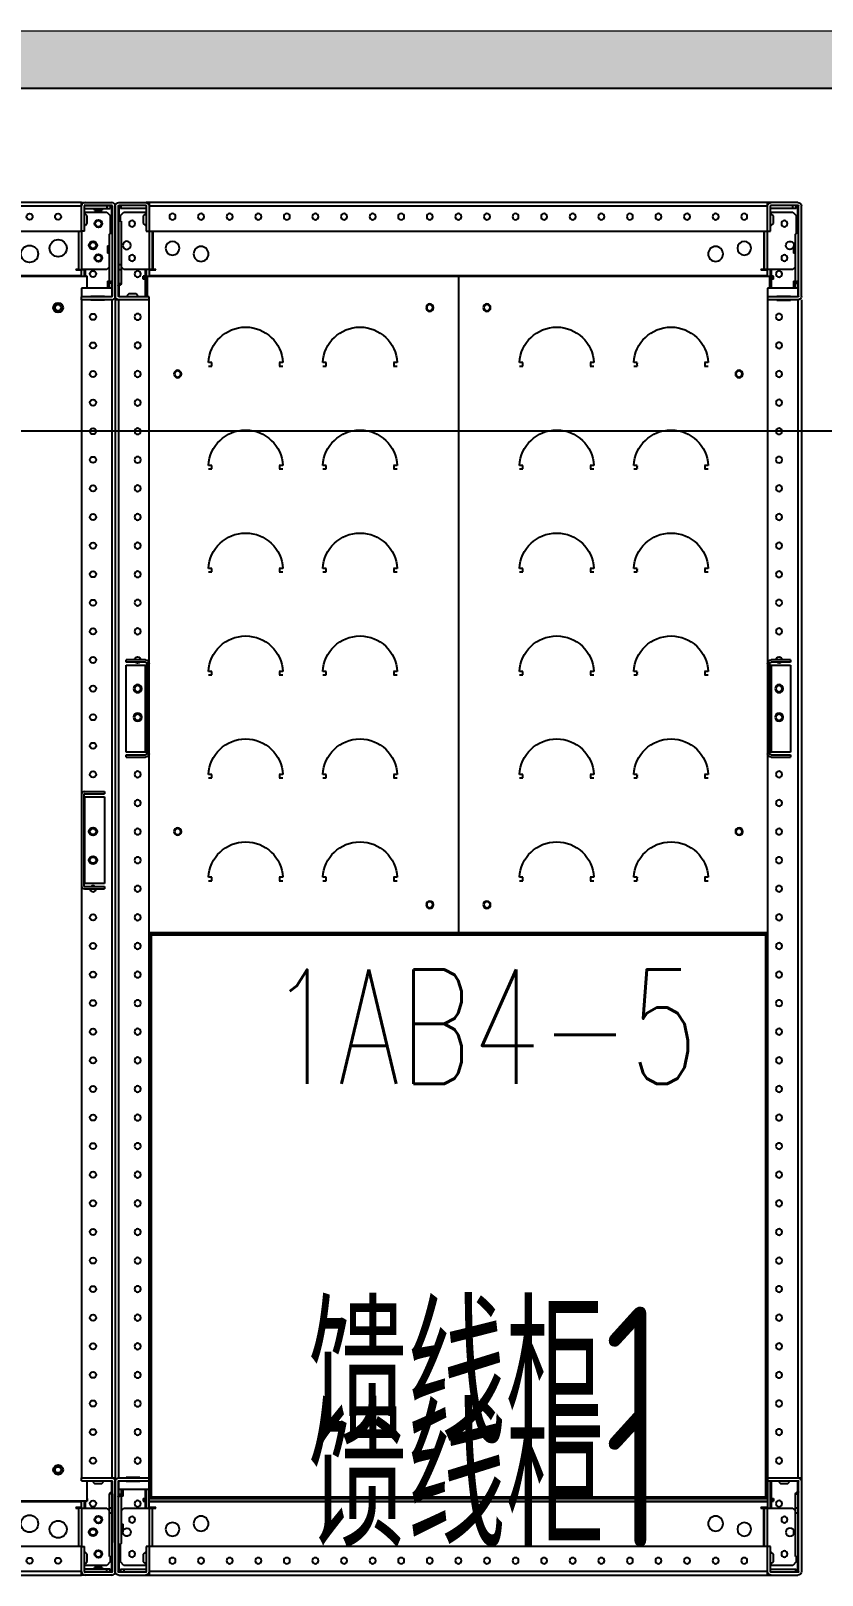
# Model space of a CAD drawing. Extents: x 758840 to 1108724, y -102573 to 143521.
# Drawn here: x 892348 to 893040, y 66432 to 67783 of the extents above; entities that cross this region are included whole.
import ezdxf

# ---------------------------------------------------------------- set-up
doc = ezdxf.new("R2010")
doc.units = 0
doc.header["$LTSCALE"] = 1000
doc.header["$MEASUREMENT"] = 0
for name, color, linetype in [('02电气-设备', 255, 'Continuous'), ('02电气-设备基础', 252, 'Continuous'), ('LWIRE', 1, 'Continuous')]:
    doc.layers.add(name, color=color, linetype=linetype)
doc.styles.get("Standard").update_dxf_attribs({"font": 'gbenor.shx', "bigfont": 'gbcbig.shx'})
doc.styles.add('电气文字', font='txtd.shx', dxfattribs={"width": 0.8, "height": 3.5, "bigfont": 'HZTXT.shx'})

# ---------------------------------------------------------------- blocks, each defined once
blk = doc.blocks.new('600mm 低压柜')
at = {"linetype": 'Continuous', "lineweight": 18}
h = blk.add_hatch(dxfattribs=at)
h.set_pattern_fill('ANSI31', color=256, scale=100, style=0)
h.set_pattern_definition([(45, (-14519.86, -15579.33), (-224.5064, 224.5064), [])])
edge = h.paths.add_edge_path(flags=0)
edge.add_line((15.6, -155), (42.1, -155))
edge.add_line((42.1, -155), (42.1, -152.5))
edge.add_line((42.1, -152.5), (15.6, -152.5))
edge.add_arc((15.6, -152), 0.5, 180, 270, ccw=False)
edge.add_line((15.1, -152), (15.1, -73))
edge.add_arc((15.6, -73), 0.5, 90, 180, ccw=False)
edge.add_line((15.6, -72.5), (39.1, -72.5))
edge.add_arc((39.1, -73), 0.5, 0, 90, ccw=False)
edge.add_line((39.6, -73), (39.6, -95))
edge.add_line((39.6, -95), (42.1, -95))
edge.add_line((42.1, -95), (42.1, -73))
edge.add_arc((39.1, -73), 3, 0, 90)
edge.add_line((39.1, -70), (15.6, -70))
edge.add_arc((15.6, -73), 3, 90, 180)
edge.add_line((12.6, -73), (12.6, -152))
edge.add_arc((15.6, -152), 3, 180, 270)
h = blk.add_hatch(dxfattribs=at)
h.set_pattern_fill('ANSI31', color=256, scale=100, angle=90, style=0)
h.set_pattern_definition([(135, (-14519.86, -15579.33), (-224.5064, -224.5064), [])])
edge = h.paths.add_edge_path(flags=0)
edge.add_line((609.6, -152.5), (583.1, -152.5))
edge.add_line((583.1, -152.5), (583.1, -155))
edge.add_line((583.1, -155), (609.6, -155))
edge.add_arc((609.6, -152), 3, 270, 360)
edge.add_line((612.6, -152), (612.6, -73))
edge.add_arc((609.6, -73), 3, 360, 450)
edge.add_line((609.6, -70), (586.1, -70))
edge.add_arc((586.1, -73), 3, 90, 180)
edge.add_line((583.1, -73), (583.1, -95))
edge.add_line((583.1, -95), (585.6, -95))
edge.add_line((585.6, -95), (585.6, -73))
edge.add_arc((586.1, -73), 0.5, 90, 180, ccw=False)
edge.add_line((586.1, -72.5), (609.6, -72.5))
edge.add_arc((609.6, -73), 0.5, 0, 90, ccw=False)
edge.add_line((610.1, -73), (610.1, -152))
edge.add_arc((609.6, -152), 0.5, 270, 360, ccw=False)
at = {"linetype": 'Continuous', "lineweight": 25}
for p, q in [((12.6, -1185), (12.6, -73)), ((15.1, -152), (15.1, -73)), ((15.6, -70), (609.6, -70)), ((39.1, -72.5), (15.6, -72.5)), ((15.6, -96.5), (15.6, -72.5)), ((17.1, -75.2), (17.1, -72.7)), ((17.1, -72.7), (39.5, -72.7)), ((17.1, -75.2), (39.6, -75.2)), ((20.1, -78.5), (17.1, -81.5)), ((20.1, -75.2), (20.1, -72.7)), ((39.6, -78.5), (20.1, -78.5)), ((37.1, -81.7), (38.6, -80.2)), ((38.6, -80.2), (39.6, -80.2)), ((39.6, -70), (39.6, -70)), ((39.6, -95), (39.6, -73)), ((42.1, -72.5), (42, -72.5)), ((42, -72.7), (42.1, -72.7)), ((42.1, -95), (42.1, -70)), ((583.1, -73), (42.1, -73)), ((583.1, -70), (583.1, -128.5)), ((583.1, -72.5), (583.1, -72.5)), ((583.1, -72.7), (583.1, -72.7)), ((585.6, -70), (585.6, -70)), ((585.6, -73), (585.6, -95)), ((585.6, -75.2), (608.1, -75.2)), ((605.1, -78.5), (585.6, -78.5)), ((585.6, -80.2), (586.6, -80.2)), ((585.7, -72.7), (608.1, -72.7)), ((609.6, -72.5), (586.1, -72.5)), ((586.6, -80.2), (588.1, -81.7)), ((608.1, -81.5), (605.1, -78.5)), ((607.6, -75.2), (607.6, -72.7)), ((608.1, -75.2), (608.1, -72.7)), ((609.3, -80.2), (609.3, -72.5)), ((610.1, -80.2), (609.3, -80.2)), ((609.6, -80.2), (609.6, -86.3)), ((610.1, -73), (610.1, -152)), ((612.6, -1185), (612.6, -73)), ((17.1, -81.5), (17.1, -97.1)), ((37.1, -88.2), (37.1, -81.7)), ((38.6, -89.7), (37.1, -88.2)), ((39.6, -89.7), (38.6, -89.7)), ((586.6, -89.7), (585.6, -89.7)), ((588.1, -88.2), (586.6, -89.7)), ((588.1, -81.7), (588.1, -88.2)), ((607.4, -86.3), (609.9, -86.3)), ((607.4, -86.3), (607.4, -140.8)), ((608.1, -86.3), (608.1, -81.5)), ((609.9, -86.3), (609.9, -140.8)), ((15.2, -138.9), (15.2, -96.4)), ((17.8, -98.3), (17.7, -98.1)), ((17.8, -145), (17.8, -98.3)), ((19.5, -107.8), (17.8, -107.8)), ((19.5, -107.8), (19.5, -114.4)), ((585.6, -95), (39.6, -95)), ((42.5, -95), (42.5, -128.5)), ((45.1, -95), (45.1, -128.5)), ((45.2, -95), (45.2, -128.5)), ((579.6, -128.5), (579.6, -95)), ((580.1, -128.5), (580.1, -95)), ((610, -98.5), (610, -142.7)), ((610, -98.5), (610.1, -98.5)), ((17.8, -114.4), (19.5, -114.4)), ((17.8, -126.2), (20.1, -128.5)), ((20.1, -128.5), (48.1, -128.5)), ((37.1, -137), (37.1, -134.5)), ((37.1, -134.5), (39.6, -134.5)), ((37.8, -128.5), (37.8, -128.6)), ((37.8, -128.6), (42.1, -128.6)), ((38.6, -137), (38.6, -134.5)), ((39.1, -128.6), (39.1, -134.5)), ((39.6, -145), (39.6, -128.6)), ((42.1, -128.6), (42.1, -1187.5)), ((48.1, -129), (42.1, -129)), ((583.1, -134), (42.1, -134)), ((42.1, -134.5), (583.1, -134.5)), ((48.1, -128.5), (48.1, -129)), ((577.1, -128.5), (605.1, -128.5)), ((577.1, -129), (577.1, -128.5)), ((583.1, -129), (577.1, -129)), ((583.1, -1195), (583.1, -128.6)), ((583.1, -128.6), (587.3, -128.6)), ((585.6, -128.6), (585.6, -152.5)), ((585.6, -134.5), (588.1, -134.5)), ((586.1, -134.5), (586.1, -128.6)), ((586.6, -137), (586.6, -134.5)), ((587.3, -128.6), (587.3, -128.5)), ((588.1, -137), (588.1, -134.5)), ((605.1, -128.5), (607.4, -126.2)), ((607.4, -124.5), (609.9, -124.5)), ((607.4, -128.7), (609.9, -128.7)), ((15.1, -145), (42.1, -145)), ((15.3, -140.7), (17.7, -140.4)), ((15.3, -140.7), (17.7, -140.5)), ((15.3, -140.7), (17.8, -140.7)), ((15.3, -145), (15.3, -140.7)), ((15.6, -145), (15.6, -152.5)), ((17.7, -140.5), (17.8, -140.7)), ((19.5, -138.9), (17.8, -138.9)), ((19.5, -138.9), (19.5, -145)), ((37.1, -137), (39.6, -137)), ((39.1, -137), (39.1, -145)), ((42.1, -137), (583.1, -137)), ((42.1, -143), (42.6, -143)), ((42.6, -137), (42.6, -631)), ((43.6, -137), (43.6, -631)), ((43.7, -138), (43.7, -137)), ((581.5, -138), (43.7, -138)), ((44.1, -138.5), (43.8, -138)), ((44.1, -138.5), (581.1, -138.5)), ((44.1, -138.5), (44.1, -631)), ((581.1, -631), (581.1, -138.5)), ((581.5, -138), (581.5, -137)), ((581.6, -137), (581.5, -137.5)), ((581.6, -631), (581.6, -137)), ((582.6, -631), (582.6, -137)), ((582.6, -143), (583.1, -143)), ((585.6, -137), (588.1, -137)), ((586.1, -152.5), (586.1, -137)), ((609.9, -140.8), (607.4, -140.8)), ((609.6, -142.6), (609.6, -152.5)), ((610.1, -140.9), (610, -140.9)), ((15.6, -152.5), (42.1, -152.5)), ((15.6, -155), (42.1, -155)), ((15.6, -155), (15.6, -1185)), ((22.1, -152.5), (22.1, -152.2)), ((22.1, -152.2), (34.1, -152.2)), ((22.1, -155.2), (22.1, -155)), ((34.1, -155.2), (22.1, -155.2)), ((31, -155), (30.6, -155.2)), ((34.1, -152.2), (34.1, -152.5)), ((34.1, -155), (34.1, -155.2)), ((583.1, -152.5), (609.6, -152.5)), ((583.1, -155), (612.6, -155)), ((592.8, -151.5), (594.3, -150)), ((592.8, -152.5), (592.8, -151.5)), ((594.3, -150), (600.8, -150)), ((600.8, -150), (602.3, -151.5)), ((602.3, -151.5), (602.3, -152.5)), ((609.6, -1185), (609.6, -155)), ((610.1, -154.9), (610.1, -155)), ((583.1, -631.5), (42.1, -631.5)), ((42.6, -631), (43.6, -631)), ((581.6, -629.5), (43.6, -629.5)), ((44.1, -630), (581.1, -630)), ((44.1, -631), (581.1, -631)), ((147.4, -631.5), (147.4, -631)), ((149.6, -631.5), (149.6, -631)), ((275.1, -631.5), (275.1, -631)), ((312.6, -1205.5), (312.6, -631.5)), ((350.1, -631), (350.1, -631.5)), ((562.6, -631), (562.6, -631.5)), ((582.6, -631), (581.6, -631)), ((94.1, -677), (97.1, -677)), ((97.1, -680), (94.1, -680)), ((156, -677), (159, -677)), ((159, -680), (156, -680)), ((194.1, -677), (197.1, -677)), ((197.1, -680), (194.1, -680)), ((256, -677), (259, -677)), ((259, -680), (256, -680)), ((366.1, -677), (369.1, -677)), ((369.1, -680), (366.1, -680)), ((428, -677), (431, -677)), ((431, -680), (428, -680)), ((466.1, -677), (469.1, -677)), ((469.1, -680), (466.1, -680)), ((528, -677), (531, -677)), ((531, -680), (528, -680)), ((94.1, -767), (97.1, -767)), ((156, -767), (159, -767)), ((194.1, -767), (197.1, -767)), ((256, -767), (259, -767)), ((366.1, -767), (369.1, -767)), ((428, -767), (431, -767)), ((466.1, -767), (469.1, -767)), ((528, -767), (531, -767)), ((97.1, -770), (94.1, -770)), ((159, -770), (156, -770)), ((197.1, -770), (194.1, -770)), ((259, -770), (256, -770)), ((369.1, -770), (366.1, -770)), ((431, -770), (428, -770)), ((469.1, -770), (466.1, -770)), ((531, -770), (528, -770)), ((22.1, -785), (22.1, -787)), ((22.1, -785), (39.1, -785)), ((22.1, -787), (39.1, -787)), ((22.1, -789.5), (22.1, -865.5)), ((40.1, -789.5), (22.1, -789.5)), ((39.1, -789.5), (39.1, -865.5)), ((40.1, -867), (40.1, -788)), ((585.1, -788), (585.1, -867)), ((603.1, -789.5), (585.1, -789.5)), ((586.1, -785), (603.1, -785)), ((586.1, -787), (603.1, -787)), ((586.1, -865.5), (586.1, -789.5)), ((603.1, -787), (603.1, -785)), ((603.1, -865.5), (603.1, -789.5)), ((94.1, -857), (97.1, -857)), ((97.1, -860), (94.1, -860)), ((156, -857), (159, -857)), ((159, -860), (156, -860)), ((194.1, -857), (197.1, -857)), ((197.1, -860), (194.1, -860)), ((256, -857), (259, -857)), ((259, -860), (256, -860)), ((366.1, -857), (369.1, -857)), ((369.1, -860), (366.1, -860)), ((428, -857), (431, -857)), ((431, -860), (428, -860)), ((466.1, -857), (469.1, -857)), ((469.1, -860), (466.1, -860)), ((528, -857), (531, -857)), ((531, -860), (528, -860)), ((22.1, -865.5), (40.1, -865.5)), ((22.1, -868), (22.1, -870)), ((39.1, -868), (22.1, -868)), ((39.1, -870), (22.1, -870)), ((585.1, -865.5), (603.1, -865.5)), ((603.1, -868), (586.1, -868)), ((603.1, -870), (586.1, -870)), ((603.1, -870), (603.1, -868)), ((94.1, -947), (97.1, -947)), ((97.1, -950), (94.1, -950)), ((156, -947), (159, -947)), ((159, -950), (156, -950)), ((194.1, -947), (197.1, -947)), ((197.1, -950), (194.1, -950)), ((256, -947), (259, -947)), ((259, -950), (256, -950)), ((366.1, -947), (369.1, -947)), ((369.1, -950), (366.1, -950)), ((428, -947), (431, -947)), ((431, -950), (428, -950)), ((466.1, -947), (469.1, -947)), ((469.1, -950), (466.1, -950)), ((528, -947), (531, -947)), ((531, -950), (528, -950)), ((94.1, -1037), (97.1, -1037)), ((156, -1037), (159, -1037)), ((194.1, -1037), (197.1, -1037)), ((256, -1037), (259, -1037)), ((366.1, -1037), (369.1, -1037)), ((428, -1037), (431, -1037)), ((466.1, -1037), (469.1, -1037)), ((528, -1037), (531, -1037)), ((97.1, -1040), (94.1, -1040)), ((159, -1040), (156, -1040)), ((197.1, -1040), (194.1, -1040)), ((259, -1040), (256, -1040)), ((369.1, -1040), (366.1, -1040)), ((431, -1040), (428, -1040)), ((469.1, -1040), (466.1, -1040)), ((531, -1040), (528, -1040)), ((94.1, -1127), (97.1, -1127)), ((97.1, -1130), (94.1, -1130)), ((156, -1127), (159, -1127)), ((159, -1130), (156, -1130)), ((194.1, -1127), (197.1, -1127)), ((197.1, -1130), (194.1, -1130)), ((256, -1127), (259, -1127)), ((259, -1130), (256, -1130)), ((366.1, -1127), (369.1, -1127)), ((369.1, -1130), (366.1, -1130)), ((428, -1127), (431, -1127)), ((431, -1130), (428, -1130)), ((466.1, -1127), (469.1, -1127)), ((469.1, -1130), (466.1, -1130)), ((528, -1127), (531, -1127)), ((531, -1130), (528, -1130)), ((42.1, -1185), (12.6, -1185)), ((12.6, -1188), (12.6, -1267)), ((15.1, -1185), (15.1, -1185)), ((15.1, -1267), (15.1, -1188)), ((42.1, -1187.5), (15.6, -1187.5)), ((15.6, -1197.3), (15.6, -1187.5)), ((22.8, -1188.5), (22.8, -1187.5)), ((32.3, -1187.5), (32.3, -1188.5)), ((39.1, -1187.5), (39.1, -1203)), ((39.6, -1211.4), (39.6, -1187.5)), ((40.6, -1187.5), (40.6, -1205.5)), ((609.6, -1185), (583.1, -1185)), ((609.6, -1187.5), (583.1, -1187.5)), ((591.1, -1185), (591.1, -1184.7)), ((591.1, -1184.7), (603.1, -1184.7)), ((591.1, -1187.7), (591.1, -1187.5)), ((603.1, -1187.7), (591.1, -1187.7)), ((594.1, -1185), (594.5, -1184.7)), ((603.1, -1184.7), (603.1, -1185)), ((603.1, -1187.5), (603.1, -1187.7)), ((609.6, -1195), (609.6, -1187.5)), ((610.1, -1188), (610.1, -1267)), ((612.6, -1188), (612.6, -1267)), ((15.1, -1199), (15.2, -1199)), ((15.2, -1241.5), (15.2, -1197.3)), ((15.3, -1199.1), (17.8, -1199.1)), ((15.3, -1253.6), (15.3, -1199.1)), ((17.8, -1253.6), (17.8, -1199.1)), ((24.3, -1190), (22.8, -1188.5)), ((30.8, -1190), (24.3, -1190)), ((32.3, -1188.5), (30.8, -1190)), ((610.1, -1195), (583.1, -1195)), ((584.6, -1205.5), (584.6, -1195)), ((585.6, -1195), (585.6, -1211.4)), ((586.1, -1203), (586.1, -1195)), ((605.7, -1201.1), (605.7, -1195)), ((605.7, -1201.1), (607.4, -1201.1)), ((607.4, -1195), (607.4, -1241.7)), ((607.4, -1199.4), (607.4, -1199.2)), ((609.9, -1199.2), (607.4, -1199.5)), ((609.9, -1199.2), (607.4, -1199.4)), ((609.9, -1199.2), (607.4, -1199.2)), ((609.9, -1195), (609.9, -1199.2)), ((610, -1201.1), (610, -1243.5)), ((17.8, -1211.2), (15.3, -1211.2)), ((20.1, -1211.5), (17.8, -1213.8)), ((48.1, -1211.5), (20.1, -1211.5)), ((37.1, -1203), (37.1, -1205.5)), ((39.6, -1203), (37.1, -1203)), ((39.6, -1205.5), (37.1, -1205.5)), ((42.1, -1211.4), (37.8, -1211.4)), ((37.8, -1211.4), (37.8, -1211.5)), ((38.6, -1203), (38.6, -1205.5)), ((39.1, -1205.5), (39.1, -1211.4)), ((40.6, -1205.5), (584.6, -1205.5)), ((42.1, -1211.4), (42.1, -1205.5)), ((42.1, -1206), (583.1, -1206)), ((42.1, -1211), (48.1, -1211)), ((42.1, -1270), (42.1, -1211.5)), ((45.1, -1211.5), (45.1, -1245)), ((45.6, -1211.5), (45.6, -1245)), ((48.1, -1211), (48.1, -1211.5)), ((577.1, -1211), (583.1, -1211)), ((577.1, -1211.5), (577.1, -1211)), ((605.1, -1211.5), (577.1, -1211.5)), ((579.9, -1245), (579.9, -1211.5)), ((580, -1245), (580, -1211.5)), ((582.6, -1245), (582.6, -1211.5)), ((583.1, -1205.5), (583.1, -1211.4)), ((587.3, -1211.4), (583.1, -1211.4)), ((588.1, -1203), (585.6, -1203)), ((588.1, -1205.5), (585.6, -1205.5)), ((586.1, -1211.4), (586.1, -1205.5)), ((586.6, -1203), (586.6, -1205.5)), ((587.3, -1211.5), (587.3, -1211.4)), ((588.1, -1203), (588.1, -1205.5)), ((607.4, -1213.8), (605.1, -1211.5)), ((17.8, -1215.4), (15.3, -1215.4)), ((607.4, -1225.6), (605.7, -1225.6)), ((605.7, -1232.2), (605.7, -1225.6)), ((15.2, -1241.5), (15.1, -1241.5)), ((605.7, -1232.2), (607.4, -1232.2)), ((607.4, -1241.7), (607.4, -1241.9)), ((17.8, -1253.6), (15.3, -1253.6)), ((15.6, -1259.8), (15.6, -1253.6)), ((17.1, -1253.6), (17.1, -1258.5)), ((37.1, -1251.7), (38.6, -1250.2)), ((37.1, -1258.2), (37.1, -1251.7)), ((38.6, -1250.2), (39.6, -1250.2)), ((39.6, -1267), (39.6, -1245)), ((39.6, -1245), (585.6, -1245)), ((583.1, -1245), (583.1, -1270)), ((585.6, -1245), (585.6, -1267)), ((585.6, -1250.2), (586.6, -1250.2)), ((586.6, -1250.2), (588.1, -1251.7)), ((588.1, -1251.7), (588.1, -1258.2)), ((608.1, -1258.5), (608.1, -1242.9)), ((609.6, -1243.5), (609.6, -1267.5)), ((15.1, -1259.8), (15.9, -1259.8)), ((15.6, -1267.5), (39.1, -1267.5)), ((15.9, -1259.8), (15.9, -1267.5)), ((17.1, -1258.5), (20.1, -1261.5)), ((17.1, -1264.8), (17.1, -1267.3)), ((39.6, -1264.8), (17.1, -1264.8)), ((39.5, -1267.3), (17.1, -1267.3)), ((17.6, -1264.8), (17.6, -1267.3)), ((20.1, -1261.5), (39.6, -1261.5)), ((38.6, -1259.7), (37.1, -1258.2)), ((39.6, -1259.7), (38.6, -1259.7)), ((42.1, -1267.3), (42, -1267.3)), ((42, -1267.5), (42.1, -1267.5)), ((42.1, -1267), (583.1, -1267)), ((583.1, -1267.3), (583.1, -1267.3)), ((583.1, -1267.5), (583.1, -1267.5)), ((586.6, -1259.7), (585.6, -1259.7)), ((585.6, -1261.5), (605.1, -1261.5)), ((608.1, -1264.8), (585.6, -1264.8)), ((608.1, -1267.3), (585.7, -1267.3)), ((586.1, -1267.5), (609.6, -1267.5)), ((588.1, -1258.2), (586.6, -1259.7)), ((605.1, -1261.5), (608.1, -1258.5)), ((605.1, -1264.8), (605.1, -1267.3)), ((608.1, -1264.8), (608.1, -1267.3)), ((15.6, -1270), (39.1, -1270)), ((39.6, -1269.9), (39.6, -1270)), ((609.6, -1270), (39.6, -1270))]:
    blk.add_line(p, q, dxfattribs=at)
at = {"linetype": 'Continuous', "lineweight": 25, "flags": 128}
for points in [[(33.5, -155.2), (33.3, -155), (33.1, -155)], [(591.6, -1184.7), (591.8, -1184.9), (592, -1185)]]:
    blk.add_lwpolyline(points, dxfattribs=at)
at = {"linetype": 'Continuous', "lineweight": 25}
for centre, radius in [((62.6, -82.5), 2.7), ((87.6, -82.5), 2.7), ((112.6, -82.5), 2.7), ((137.6, -82.5), 2.7), ((162.6, -82.5), 2.7), ((187.6, -82.5), 2.7), ((212.6, -82.5), 2.7), ((237.6, -82.5), 2.7), ((262.6, -82.5), 2.7), ((287.6, -82.5), 2.7), ((312.6, -82.5), 2.7), ((337.6, -82.5), 2.7), ((362.6, -82.5), 2.7), ((387.6, -82.5), 2.7), ((412.6, -82.5), 2.7), ((437.6, -82.5), 2.7), ((462.6, -82.5), 2.7), ((487.6, -82.5), 2.7), ((512.6, -82.5), 2.7), ((537.6, -82.5), 2.7), ((562.6, -82.5), 2.7), ((27.3, -88.5), 2.7), ((597.8, -88.5), 2.7), ((62.6, -110), 6), ((562.6, -110), 6), ((602.6, -107.5), 3.55), ((27.3, -118.5), 2.7), ((87.6, -115), 6.55), ((537.6, -115), 6.55), ((597.8, -118.5), 2.7), ((32.1, -132.5), 2.7), ((593.1, -132.5), 2.7), ((32.1, -170), 2.7), ((593.1, -170), 2.7), ((32.1, -195), 2.7), ((593.1, -195), 2.7), ((32.1, -220), 2.7), ((593.1, -220), 2.7), ((32.1, -245), 2.7), ((593.1, -245), 2.7), ((32.1, -270), 2.7), ((593.1, -270), 2.7), ((32.1, -295), 2.7), ((593.1, -295), 2.7), ((32.1, -320), 2.7), ((593.1, -320), 2.7), ((32.1, -345), 2.7), ((593.1, -345), 2.7), ((32.1, -370), 2.7), ((593.1, -370), 2.7), ((32.1, -395), 2.7), ((593.1, -395), 2.7), ((32.1, -420), 2.7), ((593.1, -420), 2.7), ((32.1, -445), 2.7), ((593.1, -445), 2.7), ((32.1, -470), 2.7), ((593.1, -470), 2.7), ((32.1, -495), 2.7), ((593.1, -495), 2.7), ((32.1, -520), 2.7), ((593.1, -520), 2.7), ((32.1, -545), 2.7), ((593.1, -545), 2.7), ((32.1, -570), 2.7), ((593.1, -570), 2.7), ((32.1, -595), 2.7), ((593.1, -595), 2.7), ((32.1, -620), 2.7), ((593.1, -620), 2.7), ((32.1, -645), 2.7), ((593.1, -645), 2.7), ((287.6, -656), 3.25), ((287.6, -656), 2.7), ((337.6, -656), 3.25), ((337.6, -656), 2.7), ((32.1, -670), 2.7), ((593.1, -670), 2.7), ((32.1, -695), 2.7), ((593.1, -695), 2.7), ((32.1, -720), 2.7), ((67.1, -720), 3.25), ((67.1, -720), 2.7), ((558.1, -720), 3.25), ((558.1, -720), 2.7), ((593.1, -720), 2.7), ((32.1, -745), 2.7), ((593.1, -745), 2.7), ((32.1, -770), 2.7), ((593.1, -770), 2.7), ((32.1, -820), 3.55), ((32.1, -820), 2.7), ((593.1, -820), 3.55), ((593.1, -820), 2.7), ((32.1, -845), 3.55), ((32.1, -845), 2.7), ((593.1, -845), 3.55), ((593.1, -845), 2.7), ((32.1, -895), 2.7), ((593.1, -895), 2.7), ((32.1, -920), 2.7), ((593.1, -920), 2.7), ((32.1, -945), 2.7), ((593.1, -945), 2.7), ((32.1, -970), 2.7), ((593.1, -970), 2.7), ((32.1, -995), 2.7), ((593.1, -995), 2.7), ((32.1, -1020), 2.7), ((593.1, -1020), 2.7), ((32.1, -1045), 2.7), ((593.1, -1045), 2.7), ((32.1, -1070), 2.7), ((593.1, -1070), 2.7), ((32.1, -1095), 2.7), ((593.1, -1095), 2.7), ((32.1, -1120), 2.7), ((67.1, -1120), 3.25), ((67.1, -1120), 2.7), ((558.1, -1120), 3.25), ((558.1, -1120), 2.7), ((593.1, -1120), 2.7), ((32.1, -1145), 2.7), ((593.1, -1145), 2.7), ((32.1, -1170), 2.7), ((593.1, -1170), 2.7), ((287.6, -1178), 3.25), ((287.6, -1178), 2.7), ((337.6, -1178), 3.25), ((337.6, -1178), 2.7), ((32.1, -1207.5), 2.7), ((593.1, -1207.5), 2.7), ((27.3, -1221.5), 2.7), ((62.6, -1230), 6), ((87.6, -1225), 6.55), ((537.6, -1225), 6.55), ((562.6, -1230), 6), ((597.8, -1221.5), 2.7), ((22.6, -1232.5), 3.55), ((27.3, -1251.5), 2.7), ((62.6, -1257.5), 2.7), ((87.6, -1257.5), 2.7), ((112.6, -1257.5), 2.7), ((137.6, -1257.5), 2.7), ((162.6, -1257.5), 2.7), ((187.6, -1257.5), 2.7), ((212.6, -1257.5), 2.7), ((237.6, -1257.5), 2.7), ((262.6, -1257.5), 2.7), ((287.6, -1257.5), 2.7), ((312.6, -1257.5), 2.7), ((337.6, -1257.5), 2.7), ((362.6, -1257.5), 2.7), ((387.6, -1257.5), 2.7), ((412.6, -1257.5), 2.7), ((437.6, -1257.5), 2.7), ((462.6, -1257.5), 2.7), ((487.6, -1257.5), 2.7), ((512.6, -1257.5), 2.7), ((537.6, -1257.5), 2.7), ((562.6, -1257.5), 2.7), ((597.8, -1251.5), 2.7)]:
    blk.add_circle(centre, radius, dxfattribs=at)
for centre, radius, start, end in [((15.6, -73), 3, 90, 180), ((15.6, -73), 0.5, 90, 180), ((39.1, -73), 3, 0, 90), ((39.1, -73), 0.5, 0, 90), ((586.1, -73), 3, 90, 180), ((586.1, -73), 0.5, 90, 180), ((609.6, -73), 3, 360, 90), ((609.6, -73), 0.5, 360, 90), ((16.4, -98.3), 1.34, 9.2464, 13.1616), ((22.6, -107.5), 3.55, 209.1627, 184.8477), ((609.9, -98.4), 0.0893, 191.4218, 278.0495), ((15.2, -140.7), 0.0515, 9.2464, 13.1616), ((16.4, -140.7), 1.34, 9.2464, 13.1616), ((609.6, -140.4), 2.32, 191.4218, 278.0495), ((609.9, -140.8), 0.0893, 191.4218, 278.0495), ((610, -142.7), 0.0893, 11.4218, 98.0495), ((15.6, -152), 3, 180, 270), ((15.6, -152), 0.5, 180, 270), ((609.6, -152), 3, 270, 360), ((609.6, -152), 0.5, 270, 0), ((126.6, -678.5), 32.5, 182.6454, 357.3546), ((126.6, -678.5), 29.5, 177.0854, 182.9146), ((126.6, -678.5), 29.5, 357.0854, 2.9146), ((226.6, -678.5), 32.5, 182.6454, 357.3546), ((226.6, -678.5), 29.5, 177.0854, 182.9146), ((226.6, -678.5), 29.5, 357.0854, 2.9146), ((398.6, -678.5), 32.5, 182.6454, 357.3546), ((398.6, -678.5), 29.5, 177.0854, 182.9146), ((398.6, -678.5), 29.5, 357.0854, 2.9146), ((498.6, -678.5), 32.5, 182.6454, 357.3546), ((498.6, -678.5), 29.5, 177.0854, 182.9146), ((498.6, -678.5), 29.5, 357.0854, 2.9146), ((126.6, -768.5), 29.5, 177.0854, 182.9146), ((126.6, -768.5), 29.5, 357.0854, 2.9146), ((226.6, -768.5), 29.5, 177.0854, 182.9146), ((226.6, -768.5), 29.5, 357.0854, 2.9146), ((398.6, -768.5), 29.5, 177.0854, 182.9146), ((398.6, -768.5), 29.5, 357.0854, 2.9146), ((498.6, -768.5), 29.5, 177.0854, 182.9146), ((498.6, -768.5), 29.5, 357.0854, 2.9146), ((126.6, -768.5), 32.5, 182.6454, 357.3546), ((226.6, -768.5), 32.5, 182.6454, 357.3546), ((398.6, -768.5), 32.5, 182.6454, 357.3546), ((498.6, -768.5), 32.5, 182.6454, 357.3546), ((39.1, -788), 3, 0, 90), ((39.1, -788), 1, 0, 90), ((586.1, -788), 3, 90, 180), ((586.1, -788), 1, 90, 180), ((126.6, -858.5), 32.5, 182.6454, 357.3546), ((126.6, -858.5), 29.5, 177.0854, 182.9146), ((126.6, -858.5), 29.5, 357.0854, 2.9146), ((226.6, -858.5), 32.5, 182.6454, 357.3546), ((226.6, -858.5), 29.5, 177.0854, 182.9146), ((226.6, -858.5), 29.5, 357.0854, 2.9146), ((398.6, -858.5), 32.5, 182.6454, 357.3546), ((398.6, -858.5), 29.5, 177.0854, 182.9146), ((398.6, -858.5), 29.5, 357.0854, 2.9146), ((498.6, -858.5), 32.5, 182.6454, 357.3546), ((498.6, -858.5), 29.5, 177.0854, 182.9146), ((498.6, -858.5), 29.5, 357.0854, 2.9146), ((32.1, -870), 2.7, 180, 0), ((32.1, -870), 2.7, 47.7946, 132.2054), ((39.1, -867), 3, 270, 0), ((39.1, -867), 1, 270, 0), ((586.1, -867), 3, 180, 270), ((586.1, -867), 1, 180, 270), ((593.1, -870), 2.7, 180, 0), ((593.1, -870), 2.7, 47.7946, 132.2054), ((126.6, -948.5), 32.5, 182.6454, 357.3546), ((126.6, -948.5), 29.5, 177.0854, 182.9146), ((126.6, -948.5), 29.5, 357.0854, 2.9146), ((226.6, -948.5), 32.5, 182.6454, 357.3546), ((226.6, -948.5), 29.5, 177.0854, 182.9146), ((226.6, -948.5), 29.5, 357.0854, 2.9146), ((398.6, -948.5), 32.5, 182.6454, 357.3546), ((398.6, -948.5), 29.5, 177.0854, 182.9146), ((398.6, -948.5), 29.5, 357.0854, 2.9146), ((498.6, -948.5), 32.5, 182.6454, 357.3546), ((498.6, -948.5), 29.5, 177.0854, 182.9146), ((498.6, -948.5), 29.5, 357.0854, 2.9146), ((126.6, -1038.5), 29.5, 177.0854, 182.9146), ((126.6, -1038.5), 29.5, 357.0854, 2.9146), ((226.6, -1038.5), 29.5, 177.0854, 182.9146), ((226.6, -1038.5), 29.5, 357.0854, 2.9146), ((398.6, -1038.5), 29.5, 177.0854, 182.9146), ((398.6, -1038.5), 29.5, 357.0854, 2.9146), ((498.6, -1038.5), 29.5, 177.0854, 182.9146), ((498.6, -1038.5), 29.5, 357.0854, 2.9146), ((126.6, -1038.5), 32.5, 182.6454, 357.3546), ((226.6, -1038.5), 32.5, 182.6454, 357.3546), ((398.6, -1038.5), 32.5, 182.6454, 357.3546), ((498.6, -1038.5), 32.5, 182.6454, 357.3546), ((126.6, -1128.5), 32.5, 182.6454, 357.3546), ((126.6, -1128.5), 29.5, 177.0854, 182.9146), ((126.6, -1128.5), 29.5, 357.0854, 2.9146), ((226.6, -1128.5), 32.5, 182.6454, 357.3546), ((226.6, -1128.5), 29.5, 177.0854, 182.9146), ((226.6, -1128.5), 29.5, 357.0854, 2.9146), ((398.6, -1128.5), 32.5, 182.6454, 357.3546), ((398.6, -1128.5), 29.5, 177.0854, 182.9146), ((398.6, -1128.5), 29.5, 357.0854, 2.9146), ((498.6, -1128.5), 32.5, 182.6454, 357.3546), ((498.6, -1128.5), 29.5, 177.0854, 182.9146), ((498.6, -1128.5), 29.5, 357.0854, 2.9146), ((15.6, -1188), 3, 90, 180), ((15.6, -1188), 0.5, 90, 180), ((609.6, -1188), 3, 0, 90), ((609.6, -1188), 0.5, 0, 90), ((15.1, -1197.2), 0.0893, 191.4218, 278.0495), ((15.5, -1199.6), 2.32, 11.4218, 98.0495), ((15.2, -1199.1), 0.0893, 11.4218, 98.0495), ((608.7, -1199.2), 1.34, 189.2464, 193.1616), ((609.9, -1199.2), 0.0515, 189.2464, 193.1616), ((15.2, -1241.6), 0.0893, 11.4218, 98.0495), ((602.6, -1232.5), 3.55, 29.1627, 4.8477), ((608.7, -1241.7), 1.34, 189.2464, 193.1616), ((15.6, -1267), 3, 180, 270), ((15.6, -1267), 0.5, 180, 270), ((39.1, -1267), 0.5, 270, 360), ((39.1, -1267), 3, 270, 360), ((586.1, -1267), 3, 180, 270), ((586.1, -1267), 0.5, 180, 270), ((609.6, -1267), 3, 270, 0), ((609.6, -1267), 0.5, 270, 0)]:
    blk.add_arc(centre, radius, start, end, dxfattribs=at)
for points, knots in [([(15.2, -96.4), (15.1, -96.4), (15.1, -96.4), (15.1, -96.4), (15.1, -96.4), (15.1, -96.4), (15.1, -96.4)], [0, 0, 0, 0, 0.25, 0.5, 0.75, 1, 1, 1, 1]), ([(15.1, -138.8), (15.1, -138.8), (15.1, -138.8), (15.1, -138.8), (15.1, -138.9), (15.1, -138.9), (15.2, -138.9)], [0, 0, 0, 0, 0.25, 0.5, 0.75, 1, 1, 1, 1]), ([(15.2, -140.6), (15.2, -140.6), (15.2, -140.6), (15.2, -140.6), (15.2, -140.7), (15.2, -140.7), (15.3, -140.7)], [0, 0, 0, 0, 0.25, 0.5, 0.75, 1, 1, 1, 1]), ([(43.7, -137.5), (43.6, -137.3), (43.6, -137.2), (43.6, -137), (43.6, -137)], [0, 0, 0, 0, 0.797692, 1, 1, 1, 1]), ([(581.3, -138), (581.2, -138.1), (581.2, -138.3), (581.1, -138.4), (581.1, -138.5)], [0, 0, 0, 0, 0.790027, 1, 1, 1, 1]), ([(610, -1199.3), (609.9, -1199.3), (609.9, -1199.3), (609.9, -1199.3), (609.9, -1199.3), (609.9, -1199.3), (609.9, -1199.2)], [0, 0, 0, 0, 0.25, 0.5, 0.75, 1, 1, 1, 1]), ([(610.1, -1201.1), (610.1, -1201.1), (610, -1201.1), (610, -1201.1), (610, -1201.1), (610, -1201.1), (610, -1201.1)], [0, 0, 0, 0, 0.25, 0.5, 0.75, 1, 1, 1, 1]), ([(610, -1243.5), (610, -1243.5), (610, -1243.5), (610, -1243.5), (610, -1243.5), (610.1, -1243.6), (610.1, -1243.6)], [0, 0, 0, 0, 0.25, 0.5, 0.75, 1, 1, 1, 1])]:
    blk.add_open_spline(points, degree=3, knots=knots, dxfattribs=at)
for points in [[(17.7, -98), (17.6, -97.8), (17.5, -97.3), (16.9, -96.8), (16.1, -96.5), (15.5, -96.5), (15.2, -96.4)], [(15.2, -138.9), (15.5, -138.9), (16.1, -138.9), (16.9, -139.3), (17.5, -139.8), (17.6, -140.2), (17.7, -140.4)], [(43.7, -138), (43.7, -138), (43.8, -138), (43.9, -138.1), (44, -138.3), (44, -138.4), (44.1, -138.5)], [(581.1, -138.5), (581.1, -138.4), (581.2, -138.3), (581.3, -138.1), (581.4, -138), (581.4, -138), (581.5, -138)], [(610, -1201.1), (609.6, -1201.1), (609, -1201), (608.2, -1200.7), (607.6, -1200.2), (607.5, -1199.7), (607.4, -1199.5)], [(607.4, -1242), (607.5, -1242.2), (607.6, -1242.6), (608.2, -1243.1), (609, -1243.4), (609.6, -1243.5), (610, -1243.5)]]:
    blk.add_open_spline(points, degree=3, dxfattribs=at)
blk = doc.blocks.new('补偿-滤波柜')
at = {"linetype": 'Continuous', "lineweight": 25}
for p, q in [((-3, 1197), (-3, 1118)), ((-0.5, 1197), (-0.5, 1118)), ((-0.5, 1189.8), (0, 1189.8)), ((0, 1200), (23.5, 1200)), ((0, 1197.5), (23.5, 1197.5)), ((0, 1189.8), (0.3, 1189.8)), ((0, 1189.8), (0, 1183.7)), ((0.3, 1189.8), (0.3, 1197.5)), ((1.5, 1197.3), (4.5, 1197.3)), ((1.5, 1197.3), (1.5, 1194.8)), ((1.5, 1194.8), (4.5, 1194.8)), ((1.5, 1188.5), (4.5, 1191.5)), ((1.5, 1183.7), (1.5, 1188.5)), ((4.5, 1197.3), (4.5, 1194.8)), ((4.5, 1197.3), (23.9, 1197.3)), ((4.5, 1194.8), (24, 1194.8)), ((4.5, 1191.5), (24, 1191.5)), ((8.4, 1193.4), (8.4, 1194.8)), ((8.4, 1193.4), (15.1, 1193.4)), ((15.1, 1194.8), (15.1, 1193.4)), ((23, 1189.8), (21.5, 1188.2)), ((21.5, 1188.2), (21.5, 1181.8)), ((24, 1189.8), (23, 1189.8)), ((24, 1200), (24, 1200)), ((24, 1200), (26.5, 1200)), ((24, 1197), (24, 1175)), ((767.5, 1200), (26.5, 1200)), ((26.5, 1200), (26.5, 1197)), ((26.5, 1197.5), (26.5, 1197.5)), ((26.5, 1197.3), (26.5, 1197.3)), ((26.5, 1197), (26.5, 1175)), ((26.5, 1197), (767.5, 1197)), ((2.2, 1183.7), (-0.3, 1183.7)), ((-0.3, 1183.7), (-0.3, 1145.5)), ((2.2, 1183.7), (2.2, 1145.5)), ((21.5, 1181.8), (23, 1180.2)), ((23, 1180.2), (24, 1180.2)), ((26.5, 1175), (24, 1175)), ((26.5, 1175), (767.5, 1175)), ((26.6, 1141.5), (26.6, 1175)), ((29.2, 1141.5), (29.2, 1175)), ((29.3, 1141.5), (29.3, 1175)), ((-0.4, 1171.5), (-0.5, 1171.5)), ((-0.4, 1129.1), (-0.4, 1171.5)), ((2.2, 1145.5), (-0.3, 1145.5)), ((-0.3, 1145.5), (-0.3, 1141.2)), ((2.2, 1141.2), (-0.3, 1141.2)), ((-0.3, 1141.2), (-0.3, 1129.1)), ((2.2, 1145.5), (2.2, 1141.2)), ((4.5, 1141.5), (2.2, 1143.8)), ((2.2, 1141.2), (2.2, 1129.1)), ((26.6, 1141.5), (4.5, 1141.5)), ((21.5, 1133), (21.5, 1135.5)), ((22, 1135.5), (21.5, 1135.5)), ((22, 1135.5), (297, 1135.5)), ((22, 1117.5), (22, 1135.5)), ((22.2, 1141.4), (22.2, 1141.5)), ((23.5, 1141.4), (22.2, 1141.4)), ((23.5, 1141.4), (24, 1141.4)), ((23.5, 1135.5), (23.5, 1141.4)), ((24, 1141.4), (24, 1135.5)), ((26.5, 1141.4), (24, 1141.4)), ((26.5, 1141.4), (26.5, 1135.5)), ((26.5, 1141), (31.5, 1141)), ((26.5, 1136), (767.5, 1136)), ((26.6, 1141.5), (29.2, 1141.5)), ((29.2, 1141.5), (29.3, 1141.5)), ((31.5, 1141.5), (29.3, 1141.5)), ((31.5, 1141), (31.5, 1141.5)), ((-0.5, 1129.1), (-0.4, 1129.1)), ((-0.4, 1129.1), (-0.4, 1127.3)), ((-0.3, 1129.1), (2.2, 1129.1)), ((0, 1127.3), (0, 1117.5)), ((22, 1133), (21.5, 1133)), ((-3, 3), (-3, 1118)), ((0, 1115), (-3, 1115)), ((-0.5, 1115), (-0.5, 1115)), ((26.5, 1117.5), (0, 1117.5)), ((26.5, 1115), (0, 1115)), ((0, 85), (0, 1115)), ((8.8, 1120), (7.2, 1118.5)), ((7.2, 1118.5), (7.2, 1117.5)), ((15.2, 1120), (8.8, 1120)), ((16.7, 1118.5), (15.2, 1120)), ((16.7, 1117.5), (16.7, 1118.5)), ((26.5, 1117.5), (26.5, 1115)), ((26.5, 597.5), (26.5, 1115)), ((6.5, 598), (6.5, 600)), ((24, 600), (6.5, 600)), ((24, 598), (6.5, 598)), ((6.5, 519.5), (6.5, 595.5)), ((6.5, 595.5), (24, 595.5)), ((24, 595.5), (24.5, 595.5)), ((24, 519.5), (24, 595.5)), ((24.5, 517.5), (24.5, 597.5)), ((26.5, 517.5), (26.5, 597.5)), ((24, 519.5), (6.5, 519.5)), ((24, 517), (6.5, 517)), ((6.5, 515), (6.5, 517)), ((24, 515), (6.5, 515)), ((24.5, 519.5), (24, 519.5)), ((26.5, 85), (26.5, 517.5)), ((-0.5, 82), (-0.5, 3)), ((0, 85), (26.5, 85)), ((0, 82.5), (26.5, 82.5)), ((0, 75), (0, 82.5)), ((6.5, 85.2), (6.5, 85)), ((18.5, 85.2), (6.5, 85.2)), ((6.5, 82.5), (6.5, 82.2)), ((6.5, 82.2), (18.5, 82.2)), ((15.5, 85), (15, 85.2)), ((18.5, 85), (18.5, 85.2)), ((18.5, 82.2), (18.5, 82.5)), ((26.5, 85), (26.5, 82.5)), ((26.5, 75), (26.5, 82.5)), ((-0.5, 75), (0, 75)), ((-0.4, 68.9), (-0.4, 26.5)), ((-0.3, 75), (-0.3, 70.7)), ((-0.3, 70.7), (2.2, 70.4)), ((-0.3, 70.7), (2.2, 70.5)), ((-0.3, 70.7), (2.2, 70.7)), ((-0.3, 70.7), (-0.3, 70.7)), ((0, 75), (26.5, 75)), ((2.2, 75), (2.2, 70.7)), ((2.2, 70.7), (2.2, 28.3)), ((2.2, 70.5), (2.2, 70.7)), ((3.9, 68.9), (2.2, 68.9)), ((3.9, 68.9), (3.9, 75)), ((22, 64.5), (22, 75)), ((2.2, 56.2), (4.5, 58.5)), ((4.5, 58.5), (26.6, 58.5)), ((21.5, 67), (21.5, 64.5)), ((21.5, 67), (22, 67)), ((21.5, 64.5), (22, 64.5)), ((297, 64.5), (22, 64.5)), ((22.2, 58.5), (22.2, 58.6)), ((22.2, 58.6), (23.5, 58.6)), ((23.5, 58.6), (23.5, 64.5)), ((24, 58.6), (23.5, 58.6)), ((24, 64.5), (24, 58.6)), ((26.5, 58.6), (24, 58.6)), ((26.5, 64.5), (26.5, 58.6)), ((767.5, 64), (26.5, 64)), ((31.5, 59), (26.5, 59)), ((29.2, 58.5), (26.6, 58.5)), ((26.6, 25), (26.6, 58.5)), ((29.2, 25), (29.2, 58.5)), ((29.3, 58.5), (29.2, 58.5)), ((29.3, 58.5), (31.5, 58.5)), ((29.3, 25), (29.3, 58.5)), ((31.5, 58.5), (31.5, 59)), ((2.2, 44.4), (3.9, 44.4)), ((3.9, 37.8), (3.9, 44.4)), ((1.5, 11.5), (1.5, 27.1)), ((3.9, 37.8), (2.2, 37.8)), ((2.2, 28.3), (2.2, 28.1)), ((0, 26.5), (0, 2.5)), ((23, 19.8), (21.5, 18.2)), ((21.5, 18.2), (21.5, 11.8)), ((24, 19.8), (23, 19.8)), ((24, 25), (26.5, 25)), ((24, 25), (24, 3)), ((26.5, 25), (26.5, 3)), ((767.5, 25), (26.5, 25)), ((23.5, 2.5), (0, 2.5)), ((23.5, 0), (0, 0)), ((4.5, 8.5), (1.5, 11.5)), ((1.5, 2.7), (1.5, 5.2)), ((4.5, 5.2), (1.5, 5.2)), ((4.5, 2.7), (1.5, 2.7)), ((24, 8.5), (4.5, 8.5)), ((4.5, 2.7), (4.5, 5.2)), ((24, 5.2), (4.5, 5.2)), ((23.9, 2.7), (4.5, 2.7)), ((8.4, 5.2), (8.4, 6.6)), ((15.1, 6.6), (8.4, 6.6)), ((15.1, 6.6), (15.1, 5.2)), ((21.5, 11.8), (23, 10.2)), ((23, 10.2), (24, 10.2)), ((26.5, 0), (23.5, 0)), ((767.5, 3), (26.5, 3)), ((26.5, 3), (26.5, 0)), ((26.5, 2.7), (26.5, 2.7)), ((26.5, 2.5), (26.5, 2.5)), ((26.5, 0), (767.5, 0))]:
    blk.add_line(p, q, dxfattribs=at)
at = {"linetype": 'Continuous', "lineweight": 25, "flags": 128}
blk.add_lwpolyline([(18, 85.2), (17.7, 85.1), (17.5, 85)], dxfattribs=at)
at = {"linetype": 'Continuous', "lineweight": 25}
for centre, radius in [((47, 1187.5), 2.7), ((72, 1187.5), 2.7), ((11.8, 1181.5), 3.3), ((11.8, 1181.5), 2.7), ((16.5, 1162.5), 3.55), ((16.5, 1162.5), 2.7), ((47, 1160), 7.5), ((72, 1155), 7.5), ((11.8, 1151.5), 3.3), ((11.8, 1151.5), 2.7), ((16.5, 1137.5), 2.7), ((47, 1108), 4.25), ((47, 1108), 2.7), ((16.5, 1100), 2.7), ((16.5, 1075), 2.7), ((16.5, 1050), 2.7), ((16.5, 1025), 2.7), ((16.5, 1000), 2.7), ((16.5, 975), 2.7), ((16.5, 950), 2.7), ((16.5, 925), 2.7), ((16.5, 900), 2.7), ((16.5, 875), 2.7), ((16.5, 850), 2.7), ((16.5, 825), 2.7), ((16.5, 800), 2.7), ((16.5, 775), 2.7), ((16.5, 750), 2.7), ((16.5, 725), 2.7), ((16.5, 700), 2.7), ((16.5, 675), 2.7), ((16.5, 650), 2.7), ((16.5, 625), 2.7), ((16.5, 575), 3.55), ((16.5, 575), 2.7), ((16.5, 550), 3.55), ((16.5, 550), 2.7), ((16.5, 500), 2.7), ((16.5, 475), 2.7), ((16.5, 450), 2.7), ((16.5, 425), 2.7), ((16.5, 400), 2.7), ((16.5, 375), 2.7), ((16.5, 350), 2.7), ((16.5, 325), 2.7), ((16.5, 300), 2.7), ((16.5, 275), 2.7), ((16.5, 250), 2.7), ((16.5, 225), 2.7), ((16.5, 200), 2.7), ((16.5, 175), 2.7), ((16.5, 150), 2.7), ((16.5, 125), 2.7), ((16.5, 100), 2.7), ((47, 92), 4.25), ((47, 92), 2.7), ((16.5, 62.5), 2.7), ((11.8, 48.5), 3.3), ((11.8, 48.5), 2.7), ((16.5, 37.5), 3.55), ((47, 40), 7.5), ((72, 45), 7.5), ((16.5, 37.5), 2.7), ((11.8, 18.5), 3.3), ((11.8, 18.5), 2.7), ((47, 12.5), 2.7), ((72, 12.5), 2.7)]:
    blk.add_circle(centre, radius, dxfattribs=at)
for centre, radius, start, end in [((0, 1197), 3, 90, 180), ((0, 1197), 0.5, 90, 180), ((23.5, 1197), 3, 0, 90), ((23.5, 1197), 0.5, 0, 90), ((-0.4, 1171.6), 0.0893, 261.9505, 348.5782), ((-0.4, 1127.2), 0.0893, 81.9505, 168.5782), ((-0.4, 1129.2), 0.0893, 261.9505, 348.5782), ((-0.1, 1129.6), 2.32, 261.9505, 348.5782), ((0, 1118), 3, 180, 270), ((0, 1118), 0.5, 180, 270), ((16.5, 600), 2.7, 0, 180), ((16.5, 600), 2.7, 227.7946, 312.2054), ((24, 597.5), 2.5, 0, 90), ((24, 597.5), 0.5, 360, 90), ((24, 517.5), 2.5, 270, 360), ((24, 517.5), 0.5, 270, 0), ((0, 82), 3, 90, 180), ((0, 82), 0.5, 90, 180), ((-0.4, 70.7), 0.0515, 346.8384, 350.7536), ((0.9, 70.7), 1.34, 346.8384, 350.7536), ((0.9, 28.3), 1.34, 346.8384, 350.7536), ((0, 3), 3, 180, 270), ((0, 3), 0.5, 180, 270), ((23.5, 3), 3, 270, 360), ((23.5, 3), 0.5, 270, 360)]:
    blk.add_arc(centre, radius, start, end, dxfattribs=at)
for points in [[(-0.5, 68.8), (-0.5, 68.8), (-0.5, 68.8), (-0.5, 68.9), (-0.4, 68.9), (-0.4, 68.9), (-0.4, 68.9)], [(-0.4, 70.7), (-0.4, 70.7), (-0.4, 70.7), (-0.3, 70.7), (-0.3, 70.7), (-0.3, 70.7), (-0.3, 70.7)], [(-0.4, 26.5), (-0.4, 26.5), (-0.4, 26.5), (-0.5, 26.4), (-0.5, 26.4), (-0.5, 26.4), (-0.5, 26.4)]]:
    blk.add_open_spline(points, degree=3, knots=[0, 0, 0, 0, 0.25, 0.5, 0.75, 1, 1, 1, 1], dxfattribs=at)
for points in [[(-0.4, 68.9), (-0.1, 68.9), (0.5, 69), (1.3, 69.3), (1.9, 69.8), (2.1, 70.2), (2.2, 70.4)], [(2.2, 28), (2.1, 27.8), (1.9, 27.4), (1.3, 26.9), (0.5, 26.5), (-0.1, 26.5), (-0.4, 26.5)]]:
    blk.add_open_spline(points, degree=3, dxfattribs=at)
blk = doc.blocks.new('BD4-PAL0101-LVPM-08')
at = {"ltscale": 5}
h = blk.add_hatch(dxfattribs=at)
h.set_pattern_fill('隔热材料01', color=8, scale=80, angle=45)
h.set_pattern_definition([(315, (-6392441.697, 4851932.684), (28.28427125, 28.28427125), [4.0142, -35.9858]), (315, (-6392462.887, 4851911.494), (28.28427125, 28.28427125), [4.0142, -35.9858]), (135, (-6392429.262, 4851906.733), (-28.28427125, -28.28427125), [4.0142, -35.9858]), (135, (-6392436.936, 4851899.06), (-28.28427125, -28.28427125), [4.0142, -35.9858]), (225, (-6392414.405, 4851912.5), (28.28427125, -28.28427125), [40.0194, 0.0194]), (180, (-6392423.72, 4851906.023), (-28.2842, 28.2842), [3.4144, -53.1542]), (161.56505, (-6392398.85, 4851934.308), (-28.284169758, 28.28429741), [2.244, -87.1988]), (161.56505, (-6392427.134, 4851906.023), (-28.284169758, 28.28429741), [2.244, -87.1988]), (198.43495, (-6392391.177, 4851935.727), (-28.28429741, 28.28416976), [4.488, -84.9548]), (198.43495, (-6392419.46, 4851907.443), (-28.28429741, 28.28416976), [4.488, -84.9548]), (108.43495, (-6392403.817, 4851937.856), (-28.28429741, 28.284169758), [21.3712, -68.0716]), (108.43495, (-6392432.101, 4851909.571), (-28.28429741, 28.284169758), [21.3712, -68.0716]), (161.56505, (-6392413.413, 4851960.969), (-28.284169758, 28.28429741), [2.244, -87.1988]), (161.56505, (-6392441.697, 4851932.684), (-28.284169758, 28.28429741), [2.244, -87.1988]), (180, (-6392443.826, 4851933.394), (-28.2842, 28.2842), [3.4144, -53.1542]), (198.43495, (-6392418.956, 4851961.678), (-28.28429741, 28.28416976), [4.488, -84.9548]), (198.43495, (-6392447.24, 4851933.394), (-28.28429741, 28.28416976), [4.488, -84.9548]), (90, (-6392463.597, 4851913.623), (-28.2842, 28.2842), [3.4144, -53.1542]), (108.43495, (-6392434.603, 4851939.779), (-28.28429741, 28.284169758), [2.244, -87.1988]), (108.43495, (-6392462.887, 4851911.494), (-28.28429741, 28.284169758), [2.244, -87.1988]), (71.56505, (-6392435.313, 4851945.322), (-28.28416976, 28.28429741), [4.488, -84.9548]), (71.56505, (-6392463.597, 4851917.038), (-28.28416976, 28.28429741), [4.488, -84.9548]), (161.56505, (-6392411.49, 4851930.182), (-28.284169758, 28.28429741), [21.3712, -68.0716]), (161.56505, (-6392439.774, 4851901.898), (-28.284169758, 28.28429741), [21.3712, -68.0716]), (90, (-6392436.226, 4851893.516), (-28.2842, 28.2842), [3.4144, -53.1542]), (108.43495, (-6392407.942, 4851925.215), (-28.28429741, 28.284169758), [2.244, -87.1988]), (108.43495, (-6392436.226, 4851896.93), (-28.28429741, 28.284169758), [2.244, -87.1988]), (71.56505, (-6392409.36, 4851917.543), (-28.28416976, 28.28429741), [4.488, -84.9548]), (71.56505, (-6392437.646, 4851889.26), (-28.28416976, 28.28429741), [4.488, -84.9548])])
h.paths.add_polyline_path([(1944777.6, 710273.1), (1944777.6, 710323.1), (1944212.1, 710323.1), (1944212.1, 710273.1)])
h.paths.add_polyline_path([(1945348.1, 710273.1), (1945348.1, 710323.1), (1944782.6, 710323.1), (1944782.6, 710273.1)])
h.paths.add_polyline_path([(1943209.6, 710323.1), (1944102.1, 710323.1), (1944102.1, 710273.1), (1943209.6, 710273.1)])
h.paths.add_polyline_path([(1942312.1, 710323.1), (1943204.6, 710323.1), (1943204.6, 710273.1), (1942312.1, 710273.1)])
h.paths.add_polyline_path([(1942202.1, 710273.1), (1941309.6, 710273.1), (1941309.6, 710323.1), (1942202.1, 710323.1)])
h.paths.add_polyline_path([(1941304.6, 710323.1), (1941304.6, 710273.1), (1940412.1, 710273.1), (1940412.1, 710323.1)])
h.paths.add_polyline_path([(1939209.6, 710323.1), (1940302.1, 710323.1), (1940302.1, 710273.1), (1939209.6, 710273.1)])
h.paths.add_polyline_path([(1939204.6, 710323.1), (1939204.6, 710273.1), (1938112.1, 710273.1), (1938112.1, 710323.1)])
h.paths.add_polyline_path([(1936804.6, 710323.1), (1938002.1, 710323.1), (1938002.1, 710273.1), (1936804.6, 710273.1)])
h.paths.add_polyline_path([(1936799.6, 710323.1), (1936799.6, 710273.1), (1935602.1, 710273.1), (1935602.1, 710323.1)])
h.paths.add_polyline_path([(1934199.6, 710323.1), (1935492.1, 710323.1), (1935492.1, 710273.1), (1934199.6, 710273.1)])
h.paths.add_polyline_path([(1934194.6, 710323.1), (1934194.6, 710273.1), (1932902.1, 710273.1), (1932902.1, 710323.1)])
h.paths.add_polyline_path([(1932792.1, 710323.1), (1931952.1, 710323.1), (1931952.1, 710273.1), (1932792.1, 710273.1)])
at = {"linetype": 'ByBlock', "lineweight": 15}
for p, q in [((1939209.6, 710323.1), (1940302.1, 710323.1)), ((1940302.1, 710273.1), (1939209.6, 710273.1))]:
    blk.add_line(p, q, dxfattribs=at)
at = {"layer": '02电气-设备', "color": 5, "ltscale": 5, "rotation": 180}
blk.add_blockref('补偿-滤波柜', (1939454.1, 710173.1, 0), dxfattribs=at)
at = {"layer": '02电气-设备', "color": 5, "ltscale": 5, "xscale": -1, "rotation": 180}
blk.add_blockref('600mm 低压柜', (1939444.5, 708903.1, 0), dxfattribs=at)
at = {"layer": 'LWIRE', "linetype": 'ByBlock', "lineweight": 15, "style": '电气文字', "width": 0.7}
blk.add_text('1AB4-5', height=100, dxfattribs=at).set_placement((1939591.8, 709402.5, 0))
at = {"layer": 'LWIRE', "lineweight": -3}
for p in [(1939625.8, 709087.8), (1939625.8, 708997.7, 0)]:
    blk.add_text('馈线柜1', height=120, dxfattribs=at).set_placement(p)

msp = doc.modelspace()

# ---------------------------------------------------------------- linework, layer by layer
at = {"layer": '02电气-设备基础'}
msp.add_lwpolyline([(901460.28, 67432.51), (866802.28, 67432.51), (866802.28, 67732.51), (901460.28, 67732.51)], close=True, dxfattribs=at)

# ---------------------------------------------------------------- block references
at = {"layer": '02电气-设备', "lineweight": -3}
msp.add_blockref('BD4-PAL0101-LVPM-08', (-1047035.03, -642540.57), dxfattribs=at)

doc.saveas('drawing.dxf')
